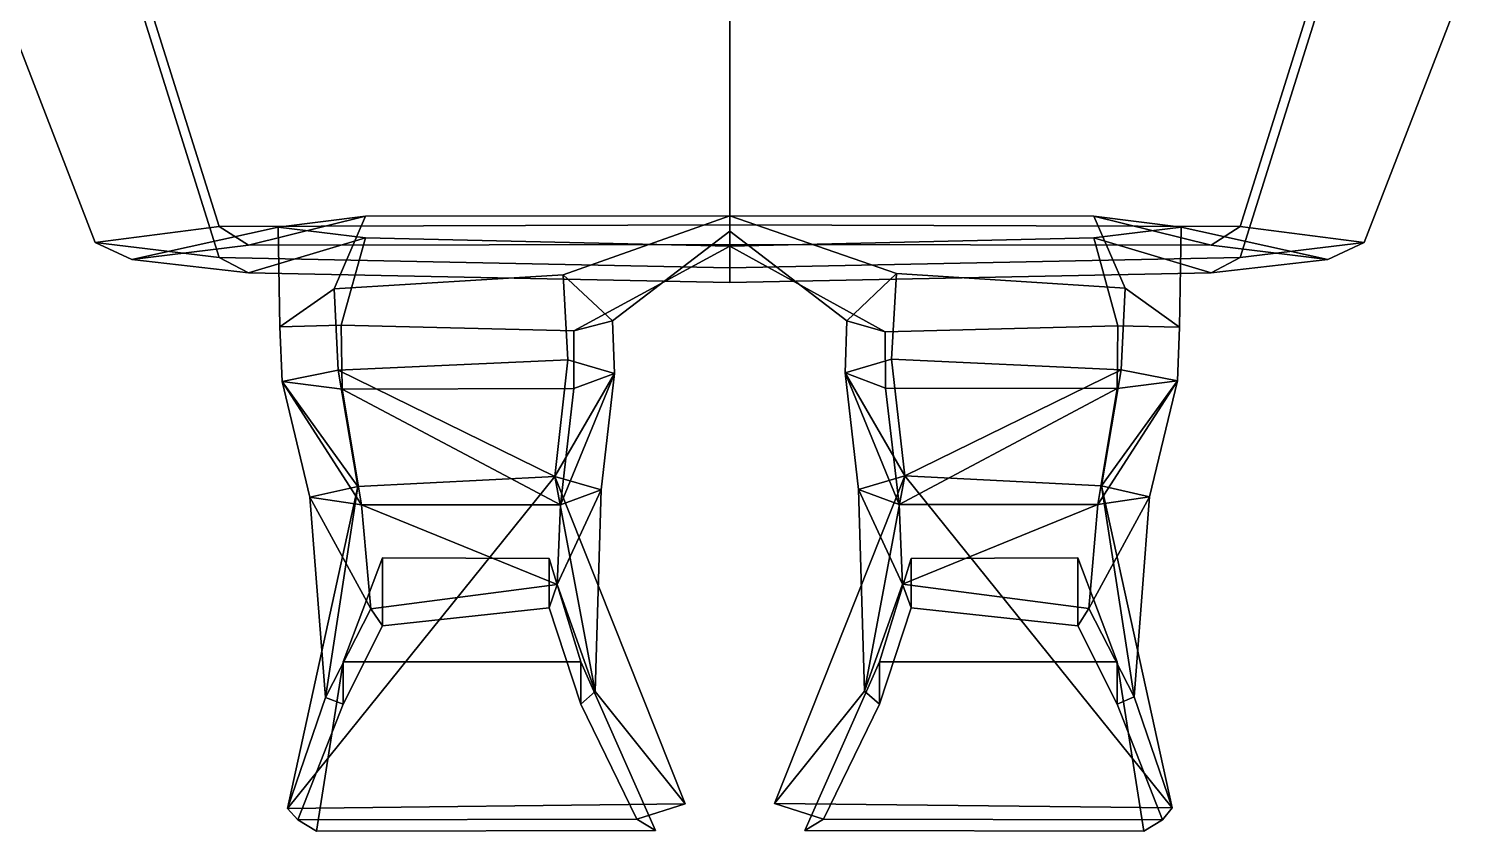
# Model space of a CAD drawing. Extents: x -301 to 177, y -153 to 314.
# Drawn here: x -140.9 to 143.2, y -153 to 6 of the extents above; entities that cross this region are included whole.
import ezdxf

# ---------------------------------------------------------------- set-up
doc = ezdxf.new("R2010")
doc.units = 0

msp = doc.modelspace()

# ---------------------------------------------------------------- linework, layer by layer
for points in [[(-127.747269, -36.378769, 5.490431), (-147.192505, 13.872162, 3.716457), (-118.934189, 17.068436, -90.801384), (-103.174835, -33.182487, -89.027412)], [(-103.174835, -33.182487, -89.027412), (-118.934189, 17.068436, -90.801384), (-1.987824, 18.301147, -126.157097), (-1.988076, -32.843155, -124.353882)], [(99.198692, -33.18248, -89.027412), (-1.988076, -32.843155, -124.353882), (-1.987824, 18.301147, -126.157097), (114.958038, 17.068436, -90.801384)], [(123.771126, -36.378769, 5.490432), (99.198692, -33.18248, -89.027412), (114.958038, 17.068436, -90.801384), (143.216354, 13.872162, 3.716458)], [(-118.934189, 10.93692, 90.515007), (-147.192505, 13.872162, 3.716457), (-127.747269, -36.378769, 5.490431), (-103.174835, -39.314011, 92.288979)], [(114.958038, 10.93692, 90.515007), (99.198692, -39.314011, 92.288979), (123.771126, -36.378769, 5.490432), (143.216354, 13.872162, 3.716458)], [(-1.988074, -41.365974, 127.675911), (-1.988074, 9.781967, 125.87027), (-118.934189, 10.93692, 90.515007), (-103.174835, -39.314011, 92.288979)], [(-1.988074, -41.365974, 127.675911), (99.198692, -39.314011, 92.288979), (114.958038, 10.93692, 90.515007), (-1.988074, 9.781967, 125.87027)], [(-120.516319, -39.694847, 5.607496), (-97.390068, -36.908455, -76.789345), (-74.141556, -31.127052, -59.400467), (-91.455673, -33.317795, 5.382371)], [(-97.390068, -36.908455, -76.789345), (-1.988075, -36.735832, -108.047195), (-1.988075, -31.046585, -86.276512), (-74.141556, -31.127052, -59.400467)], [(-91.455673, -33.317795, 5.382371), (-74.141556, -31.127052, -59.400467), (-80.366188, -45.521812, -38.32341), (-91.133057, -53.079758, 5.91334)], [(-74.141556, -31.127052, -59.400467), (-1.988075, -31.046585, -86.276512), (-35.000881, -42.754852, -62.022243), (-80.366188, -45.521812, -38.32341)], [(-1.988075, -31.046585, -86.276512), (-1.988075, -34.133995, 5.021927), (-25.247345, -51.88829, 4.935541), (-35.000881, -42.754852, -62.022243)], [(70.165413, -31.127052, -59.400467), (76.403145, -45.390396, -38.394245), (31.057764, -42.503891, -62.12833), (-1.988075, -31.046585, -86.276512)], [(93.41391, -36.908455, -76.789345), (70.165413, -31.127052, -59.400467), (-1.988075, -31.046585, -86.276512), (-1.988075, -36.735832, -108.047195)], [(21.244493, -51.850967, 4.808908), (-1.988075, -34.133995, 5.021927), (-1.988075, -31.046585, -86.276512), (31.057764, -42.503891, -62.12833)], [(87.47953, -33.317795, 5.382372), (87.129272, -53.104675, 5.837794), (76.403145, -45.390396, -38.394245), (70.165413, -31.127052, -59.400467)], [(116.540169, -39.694839, 5.607497), (87.47953, -33.317795, 5.382372), (70.165413, -31.127052, -59.400467), (93.41391, -36.908455, -76.789345)], [(-127.747269, -36.378769, 5.490431), (-103.174835, -33.182487, -89.027412), (-97.390068, -36.908455, -76.789345), (-120.516319, -39.694847, 5.607496)], [(-97.390068, -42.334579, 83.667648), (-120.516319, -39.694847, 5.607496), (-91.455673, -33.317795, 5.382371), (-74.141556, -35.41468, 67.38974)], [(-103.174835, -33.182487, -89.027412), (-1.988076, -32.843155, -124.353882), (-1.988075, -36.735832, -108.047195), (-97.390068, -36.908455, -76.789345)], [(-74.141556, -35.41468, 67.38974), (-91.455673, -33.317795, 5.382371), (-91.133057, -53.079758, 5.91334), (-78.992538, -52.727158, 47.179771)], [(99.198692, -33.18248, -89.027412), (93.41391, -36.908455, -76.789345), (-1.988075, -36.735832, -108.047195), (-1.988076, -32.843155, -124.353882)], [(70.165413, -35.41468, 67.38974), (74.957832, -52.879242, 47.108143), (87.129272, -53.104675, 5.837794), (87.47953, -33.317795, 5.382372)], [(93.41391, -42.334579, 83.667648), (70.165413, -35.41468, 67.38974), (87.47953, -33.317795, 5.382372), (116.540169, -39.694839, 5.607497)], [(123.771126, -36.378769, 5.490432), (116.540169, -39.694839, 5.607497), (93.41391, -36.908455, -76.789345), (99.198692, -33.18248, -89.027412)], [(-103.174835, -39.314011, 92.288979), (-127.747269, -36.378769, 5.490431), (-120.516319, -39.694847, 5.607496), (-97.390068, -42.334579, 83.667648)], [(-1.988075, -44.278152, 114.988022), (-97.390068, -42.334579, 83.667648), (-74.141556, -35.41468, 67.38974), (-1.988075, -37.102448, 92.802689)], [(-1.988075, -37.102448, 92.802689), (-74.141556, -35.41468, 67.38974), (-78.992538, -52.727158, 47.179771), (-32.887569, -53.839989, 69.521111)], [(-1.988075, -34.133995, 5.021927), (-1.988075, -37.102448, 92.802689), (-32.887569, -53.839989, 69.521111), (-25.247345, -51.88829, 4.935541)], [(21.244493, -51.850967, 4.808908), (28.834217, -54.025192, 69.413811), (-1.988075, -37.102448, 92.802689), (-1.988075, -34.133995, 5.021927)], [(-1.988075, -37.102448, 92.802689), (28.834217, -54.025192, 69.413811), (74.957832, -52.879242, 47.108143), (70.165413, -35.41468, 67.38974)], [(-1.988075, -44.278152, 114.988022), (-1.988075, -37.102448, 92.802689), (70.165413, -35.41468, 67.38974), (93.41391, -42.334579, 83.667648)], [(99.198692, -39.314011, 92.288979), (93.41391, -42.334579, 83.667648), (116.540169, -39.694839, 5.607497), (123.771126, -36.378769, 5.490432)], [(-1.988074, -41.365974, 127.675911), (-103.174835, -39.314011, 92.288979), (-97.390068, -42.334579, 83.667648), (-1.988075, -44.278152, 114.988022)], [(-1.988074, -41.365974, 127.675911), (-1.988075, -44.278152, 114.988022), (93.41391, -42.334579, 83.667648), (99.198692, -39.314011, 92.288979)], [(20.879585, -62.203308, 2.466692), (21.244493, -51.850967, 4.808908), (31.057764, -42.503891, -62.12833), (30.095015, -59.490547, -26.241653)], [(75.615929, -61.5784, -15.450963), (30.095015, -59.490547, -26.241653), (31.057764, -42.503891, -62.12833), (76.403145, -45.390396, -38.394245)], [(-79.582405, -61.679703, -15.369305), (-80.366188, -45.521812, -38.32341), (-35.000881, -42.754852, -62.022243), (-34.064995, -59.576355, -26.172146)], [(-24.841269, -62.28801, 2.533656), (-34.064995, -59.576355, -26.172146), (-35.000881, -42.754852, -62.022243), (-25.247345, -51.88829, 4.935541)], [(86.757973, -63.770439, 3.752799), (75.615929, -61.5784, -15.450963), (76.403145, -45.390396, -38.394245), (87.129272, -53.104675, 5.837794)], [(-90.718773, -63.876625, 3.837388), (-91.133057, -53.079758, 5.91334), (-80.366188, -45.521812, -38.32341), (-79.582405, -61.679703, -15.369305)], [(-78.794846, -65.396225, 21.39414), (-78.992538, -52.727158, 47.179771), (-91.133057, -53.079758, 5.91334), (-90.718773, -63.876625, 3.837388)], [(-32.853363, -65.294083, 30.386999), (-32.887569, -53.839989, 69.521111), (-78.992538, -52.727158, 47.179771), (-78.794846, -65.396225, 21.39414)], [(-32.853363, -65.294083, 30.386999), (-24.841269, -62.28801, 2.533656), (-25.247345, -51.88829, 4.935541), (-32.887569, -53.839989, 69.521111)], [(28.899857, -65.204933, 30.317963), (28.834217, -54.025192, 69.413811), (21.244493, -51.850967, 4.808908), (20.879585, -62.203308, 2.466692)], [(28.899857, -65.204933, 30.317963), (74.839073, -65.292755, 21.312788), (74.957832, -52.879242, 47.108143), (28.834217, -54.025192, 69.413811)], [(74.839073, -65.292755, 21.312788), (86.757973, -63.770439, 3.752799), (87.129272, -53.104675, 5.837794), (74.957832, -52.879242, 47.108143)], [(-36.672237, -82.702126, -8.604939), (-79.582405, -61.679703, -15.369305), (-34.064995, -59.576355, -26.172146)], [(-36.672237, -82.702126, -8.604939), (-34.064995, -59.576355, -26.172146), (-24.841269, -62.28801, 2.533656)], [(32.71505, -82.605698, -8.673167), (20.879585, -62.203308, 2.466692), (30.095015, -59.490547, -26.241653)], [(32.71505, -82.605698, -8.673167), (30.095015, -59.490547, -26.241653), (75.615929, -61.5784, -15.450963)], [(-75.675476, -84.687698, 1.234437), (-90.718773, -63.876625, 3.837388), (-79.582405, -61.679703, -15.369305)], [(-75.675476, -84.687698, 1.234437), (-79.582405, -61.679703, -15.369305), (-36.672237, -82.702126, -8.604939)], [(-27.47917, -85.370567, 17.674252), (-36.672237, -82.702126, -8.604939), (-24.841269, -62.28801, 2.533656)], [(-35.550991, -88.357712, 43.200798), (-27.47917, -85.370567, 17.674252), (-24.841269, -62.28801, 2.533656)], [(-35.550991, -88.357712, 43.200798), (-24.841269, -62.28801, 2.533656), (-32.853363, -65.294083, 30.386999)], [(31.60886, -88.264725, 43.13266), (28.899857, -65.204933, 30.317963), (20.879585, -62.203308, 2.466692)], [(31.60886, -88.264725, 43.13266), (20.879585, -62.203308, 2.466692), (23.529552, -85.278526, 17.608387)], [(23.529552, -85.278526, 17.608387), (20.879585, -62.203308, 2.466692), (32.71505, -82.605698, -8.673167)], [(71.721443, -84.57988, 1.155696), (32.71505, -82.605698, -8.673167), (75.615929, -61.5784, -15.450963)], [(71.721443, -84.57988, 1.155696), (75.615929, -61.5784, -15.450963), (86.757973, -63.770439, 3.752799)], [(-74.946663, -88.363831, 34.908165), (-78.794846, -65.396225, 21.39414), (-90.718773, -63.876625, 3.837388)], [(-74.946663, -88.363831, 34.908165), (-90.718773, -63.876625, 3.837388), (-85.193878, -86.836784, 18.812922)], [(-85.193878, -86.836784, 18.812922), (-90.718773, -63.876625, 3.837388), (-75.675476, -84.687698, 1.234437)], [(-35.550991, -88.357712, 43.200798), (-32.853363, -65.294083, 30.386999), (-78.794846, -65.396225, 21.39414)], [(31.60886, -88.264725, 43.13266), (74.839073, -65.292755, 21.312788), (28.899857, -65.204933, 30.317963)], [(31.60886, -88.264725, 43.13266), (71.002419, -88.258247, 34.829487), (74.839073, -65.292755, 21.312788)], [(71.002419, -88.258247, 34.829487), (86.757973, -63.770439, 3.752799), (74.839073, -65.292755, 21.312788)], [(71.002419, -88.258247, 34.829487), (81.245026, -86.727089, 18.731554), (86.757973, -63.770439, 3.752799)], [(81.245026, -86.727089, 18.731554), (71.721443, -84.57988, 1.155696), (86.757973, -63.770439, 3.752799)], [(-35.550991, -88.357712, 43.200798), (-78.794846, -65.396225, 21.39414), (-74.946663, -88.363831, 34.908165)], [(-89.624619, -148.501785, -34.20763), (-75.675476, -84.687698, 1.234437), (-36.672237, -82.702126, -8.604939)], [(-10.827683, -147.609131, -37.448887), (-89.624619, -148.501785, -34.20763), (-36.672237, -82.702126, -8.604939)], [(-89.624619, -148.501785, -34.20763), (-82.077835, -126.485588, -4.936508), (-75.675476, -84.687698, 1.234437)], [(-82.077835, -126.485588, -4.936508), (-85.193878, -86.836784, 18.812922), (-75.675476, -84.687698, 1.234437)], [(-10.827683, -147.609131, -37.448887), (-36.672237, -82.702126, -8.604939), (-28.633686, -125.334175, -5.784858)], [(-28.633686, -125.334175, -5.784858), (-36.672237, -82.702126, -8.604939), (-27.47917, -85.370567, 17.674252)], [(6.911914, -147.52597, -37.508427), (24.719183, -125.251915, -5.844366), (32.71505, -82.605698, -8.673167)], [(6.911914, -147.52597, -37.508427), (32.71505, -82.605698, -8.673167), (85.7099, -148.400772, -34.284172)], [(24.719183, -125.251915, -5.844366), (23.529552, -85.278526, 17.608387), (32.71505, -82.605698, -8.673167)], [(85.7099, -148.400772, -34.284172), (32.71505, -82.605698, -8.673167), (71.721443, -84.57988, 1.155696)], [(85.7099, -148.400772, -34.284172), (71.721443, -84.57988, 1.155696), (78.163895, -126.390999, -5.007647)], [(78.163895, -126.390999, -5.007647), (71.721443, -84.57988, 1.155696), (81.245026, -86.727089, 18.731554)], [(-73.08976, -108.944328, 14.028986), (-74.946663, -88.363831, 34.908165), (-85.193878, -86.836784, 18.812922)], [(-82.077835, -126.485588, -4.936508), (-73.08976, -108.944328, 14.028986), (-85.193878, -86.836784, 18.812922)], [(-28.633686, -125.334175, -5.784858), (-27.47917, -85.370567, 17.674252), (-36.201096, -104.13501, 23.8522)], [(-36.201096, -104.13501, 23.8522), (-27.47917, -85.370567, 17.674252), (-35.550991, -88.357712, 43.200798)], [(32.287678, -104.055717, 23.794729), (31.60886, -88.264725, 43.13266), (23.529552, -85.278526, 17.608387)], [(24.719183, -125.251915, -5.844366), (32.287678, -104.055717, 23.794729), (23.529552, -85.278526, 17.608387)], [(78.163895, -126.390999, -5.007647), (81.245026, -86.727089, 18.731554), (69.175514, -108.854897, 13.962758)], [(69.175514, -108.854897, 13.962758), (81.245026, -86.727089, 18.731554), (71.002419, -88.258247, 34.829487)], [(-36.201096, -104.13501, 23.8522), (-35.550991, -88.357712, 43.200798), (-74.946663, -88.363831, 34.908165)], [(-73.08976, -108.944328, 14.028986), (-36.201096, -104.13501, 23.8522), (-74.946663, -88.363831, 34.908165)], [(32.287678, -104.055717, 23.794729), (71.002419, -88.258247, 34.829487), (31.60886, -88.264725, 43.13266)], [(69.175514, -108.854897, 13.962758), (71.002419, -88.258247, 34.829487), (32.287678, -104.055717, 23.794729)], [(-31.473774, -119.444244, 102.617195), (-37.787899, -98.998032, 87.801697), (-70.777412, -98.812729, 87.801697), (-78.613716, -119.444244, 102.617195)], [(-78.613716, -119.444244, 102.617195), (-70.777412, -98.812729, 87.801697), (-70.777412, -112.334427, 35.947453), (-78.613716, -127.827744, 43.725594)], [(-37.787899, -98.998032, 87.801697), (-37.787899, -108.736435, 35.947453), (-70.777412, -112.334427, 35.947453), (-70.777412, -98.812729, 87.801697)], [(-31.473774, -119.444244, 102.617195), (-31.473774, -127.827744, 43.725594), (-37.787899, -108.736435, 35.947453), (-37.787899, -98.998032, 87.801697)], [(27.673773, -119.444244, 102.617195), (74.813721, -119.444244, 102.617195), (66.977409, -98.812729, 87.801697), (33.987896, -98.998032, 87.801697)], [(27.673773, -119.444244, 102.617195), (33.987896, -98.998032, 87.801697), (33.987896, -108.736435, 35.947453), (27.673773, -127.827744, 43.725594)], [(33.987896, -98.998032, 87.801697), (66.977409, -98.812729, 87.801697), (66.977409, -112.334427, 35.947453), (33.987896, -108.736435, 35.947453)], [(74.813721, -119.444244, 102.617195), (74.813721, -127.827744, 43.725594), (66.977409, -112.334427, 35.947453), (66.977409, -98.812729, 87.801697)], [(-36.201096, -104.13501, 23.8522), (-73.08976, -108.944328, 14.028986), (-70.777412, -112.334427, 35.947453), (-37.787899, -108.736435, 35.947453)], [(-28.633686, -125.334175, -5.784858), (-36.201096, -104.13501, 23.8522), (-37.787899, -108.736435, 35.947453), (-31.473774, -127.827744, 43.725594)], [(24.719183, -125.251915, -5.844366), (27.673773, -127.827744, 43.725594), (33.987896, -108.736435, 35.947453), (32.287678, -104.055717, 23.794729)], [(32.287678, -104.055717, 23.794729), (33.987896, -108.736435, 35.947453), (66.977409, -112.334427, 35.947453), (69.175514, -108.854897, 13.962758)], [(-82.077835, -126.485588, -4.936508), (-78.613716, -127.827744, 43.725594), (-70.777412, -112.334427, 35.947453), (-73.08976, -108.944328, 14.028986)], [(78.163895, -126.390999, -5.007647), (69.175514, -108.854897, 13.962758), (66.977409, -112.334427, 35.947453), (74.813721, -127.827744, 43.725594)], [(-83.890282, -153.02951, 102.617195), (-78.613716, -119.444244, 102.617195), (-78.613716, -127.827744, 43.725594), (-87.594154, -150.723206, 36.317848)], [(-16.70689, -152.844193, 102.617195), (-31.473774, -119.444244, 102.617195), (-78.613716, -119.444244, 102.617195), (-83.890282, -153.02951, 102.617195)], [(-16.70689, -152.844193, 102.617195), (-20.410763, -150.61731, 32.613968), (-31.473774, -127.827744, 43.725594), (-31.473774, -119.444244, 102.617195)], [(12.906889, -152.844193, 102.617195), (80.090286, -153.02951, 102.617195), (74.813721, -119.444244, 102.617195), (27.673773, -119.444244, 102.617195)], [(12.906889, -152.844193, 102.617195), (27.673773, -119.444244, 102.617195), (27.673773, -127.827744, 43.725594), (16.610764, -150.61731, 32.613968)], [(80.090286, -153.02951, 102.617195), (83.794151, -150.723206, 36.317848), (74.813721, -127.827744, 43.725594), (74.813721, -119.444244, 102.617195)], [(-89.624619, -148.501785, -34.20763), (-87.594154, -150.723206, 36.317848), (-78.613716, -127.827744, 43.725594), (-82.077835, -126.485588, -4.936508)], [(-10.827683, -147.609131, -37.448887), (-28.633686, -125.334175, -5.784858), (-31.473774, -127.827744, 43.725594), (-20.410763, -150.61731, 32.613968)], [(6.911914, -147.52597, -37.508427), (16.610764, -150.61731, 32.613968), (27.673773, -127.827744, 43.725594), (24.719183, -125.251915, -5.844366)], [(85.7099, -148.400772, -34.284172), (78.163895, -126.390999, -5.007647), (74.813721, -127.827744, 43.725594), (83.794151, -150.723206, 36.317848)], [(-89.624619, -148.501785, -34.20763), (-10.827683, -147.609131, -37.448887), (-20.410763, -150.61731, 32.613968), (-87.594154, -150.723206, 36.317848)], [(85.7099, -148.400772, -34.284172), (83.794151, -150.723206, 36.317848), (16.610764, -150.61731, 32.613968), (6.911914, -147.52597, -37.508427)], [(-83.890282, -153.02951, 102.617195), (-87.594154, -150.723206, 36.317848), (-20.410763, -150.61731, 32.613968), (-16.70689, -152.844193, 102.617195)], [(80.090286, -153.02951, 102.617195), (12.906889, -152.844193, 102.617195), (16.610764, -150.61731, 32.613968), (83.794151, -150.723206, 36.317848)]]:
    msp.add_3dface(points)

doc.saveas('drawing.dxf')
